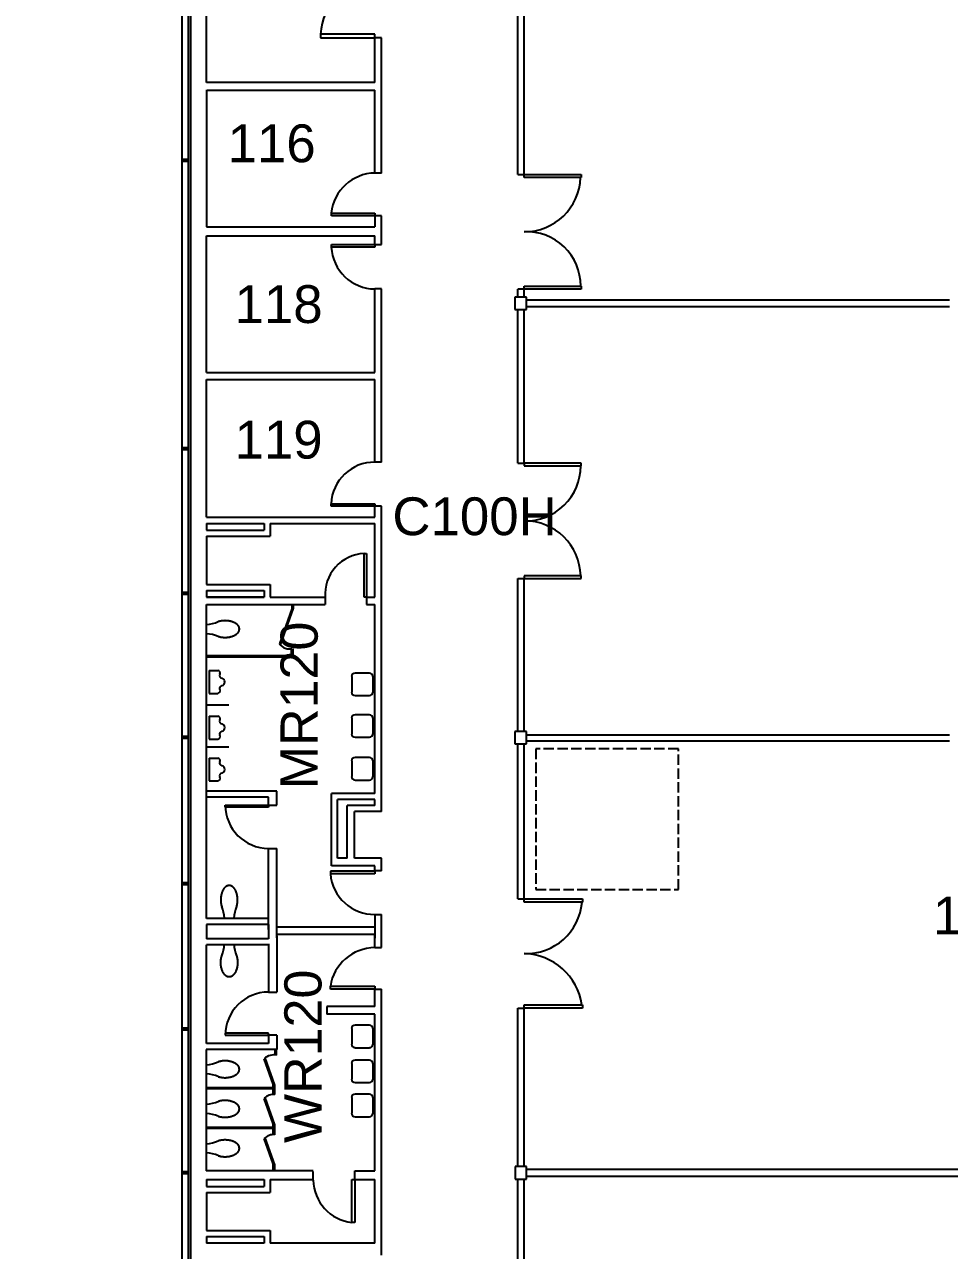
# Model space of a CAD drawing. Header units: inches. Extents: x -3488 to 2453, y 689 to 3968.
# Drawn here: x -3488 to -2718, y 1752 to 2773 of the extents above; entities that cross this region are included whole.
import ezdxf

# ---------------------------------------------------------------- set-up
doc = ezdxf.new("R2010")
doc.units = ezdxf.units.IN
doc.header["$LTSCALE"] = 96
doc.header["$MEASUREMENT"] = 0
doc.linetypes.add('HIDDEN', pattern=[0.12, 0.09, -0.03])
for name, color, linetype in [('A-DOOR', 4, 'CONTINUOUS'), ('A-HID', 9, 'HIDDEN'), ('A-PFLR-TEXT', 3, 'CONTINUOUS'), ('A-WALL', 5, 'CONTINUOUS'), ('P-SANR-EQPM', 5, 'CONTINUOUS'), ('S-COLS', 6, 'CONTINUOUS')]:
    doc.layers.add(name, color=color, linetype=linetype)
doc.styles.get("Standard").update_dxf_attribs({"font": 'arial.ttf'})

msp = doc.modelspace()

# ---------------------------------------------------------------- linework, layer by layer
at = {"layer": 'A-DOOR'}
for p, q in [((-3241.6, 2764.6), (-3241.6, 2761.6)), ((-3196.3, 2764.6), (-3241.6, 2764.6)), ((-3241.6, 2761.6), (-3196.3, 2761.6)), ((-3196.3, 2761.6), (-3196.3, 2764.6)), ((-3071.8, 2645.3), (-3071.8, 2647.8)), ((-3071.8, 2647.8), (-3024.5, 2647.8)), ((-3024.5, 2645.3), (-3071.8, 2645.3)), ((-3024.5, 2647.8), (-3024.5, 2645.3)), ((-3232.5, 2615.7), (-3196.3, 2615.7)), ((-3232.5, 2613.5), (-3232.5, 2615.7)), ((-3196.3, 2615.7), (-3196.3, 2613.5)), ((-3196.3, 2613.5), (-3232.5, 2613.5)), ((-3232.5, 2589.5), (-3196.3, 2589.5)), ((-3232.5, 2587.3), (-3232.5, 2589.5)), ((-3196.3, 2587.3), (-3232.5, 2587.3)), ((-3196.3, 2589.5), (-3196.3, 2587.3)), ((-3071.8, 2552.3), (-3071.8, 2554.9)), ((-3071.8, 2554.9), (-3024.5, 2554.9)), ((-3024.5, 2554.9), (-3024.5, 2552.3)), ((-3024.5, 2552.3), (-3071.8, 2552.3)), ((-3071.8, 2407.3), (-3071.8, 2405.2)), ((-3024.5, 2407.3), (-3071.8, 2407.3)), ((-3071.8, 2405.2), (-3024.5, 2405.2)), ((-3024.5, 2405.2), (-3024.5, 2407.3)), ((-3232.8, 2373.5), (-3196.3, 2373.5)), ((-3232.8, 2371.6), (-3232.8, 2373.5)), ((-3196.3, 2371.6), (-3232.8, 2371.6)), ((-3196.3, 2373.5), (-3196.3, 2371.6)), ((-3205.3, 2332.1), (-3203.3, 2332.1)), ((-3205.3, 2295.7), (-3205.3, 2332.1)), ((-3203.3, 2332.1), (-3203.3, 2295.7)), ((-3071.8, 2313.5), (-3071.8, 2311.4)), ((-3024.5, 2313.5), (-3071.8, 2313.5)), ((-3071.8, 2311.4), (-3024.5, 2311.4)), ((-3024.5, 2311.4), (-3024.5, 2313.5)), ((-3203.3, 2295.7), (-3205.3, 2295.7)), ((-3233.3, 2067.8), (-3196.3, 2067.8)), ((-3233.3, 2067.6), (-3233.3, 2065.2)), ((-3196.3, 2065.4), (-3233.3, 2065.4)), ((-3196.3, 2067.8), (-3196.3, 2065.4)), ((-3071.8, 2041.8), (-3071.8, 2044.5)), ((-3071.8, 2044.5), (-3023.4, 2044.5)), ((-3023.4, 2044.5), (-3023.4, 2041.8)), ((-3023.4, 2041.8), (-3071.8, 2041.8)), ((-3233.3, 1971.7), (-3196.3, 1971.7)), ((-3233.3, 1969.3), (-3233.3, 1971.7)), ((-3196.3, 1971.7), (-3196.3, 1969.3)), ((-3196.3, 1969.3), (-3233.3, 1969.3)), ((-3071.8, 1953.5), (-3071.8, 1956.2)), ((-3071.8, 1956.2), (-3023.4, 1956.2)), ((-3023.4, 1953.5), (-3071.8, 1953.5)), ((-3023.4, 1956.2), (-3023.4, 1953.5)), ((-3215.4, 1775), (-3215.4, 1810.7)), ((-3215.4, 1810.7), (-3213, 1810.7)), ((-3213, 1810.7), (-3213, 1775)), ((-3213, 1775), (-3215.4, 1775))]:
    msp.add_line(p, q, dxfattribs=at)
at = {"layer": 'A-DOOR', "linetype": 'Continuous', "lineweight": 25}
for p, q in [((-3320.9, 2120.8), (-3320.9, 2122.6)), ((-3320.9, 2122.6), (-3284.9, 2122.6)), ((-3284.9, 2120.8), (-3320.9, 2120.8)), ((-3284.9, 2122.6), (-3284.9, 2120.8)), ((-3284.9, 1932.6), (-3320.9, 1932.6)), ((-3320.9, 1932.6), (-3320.9, 1930.9)), ((-3320.9, 1930.9), (-3284.9, 1930.9)), ((-3284.9, 1930.9), (-3284.9, 1932.6))]:
    msp.add_line(p, q, dxfattribs=at)
at = {"layer": 'A-DOOR'}
for centre, radius, start, end in [((-3193.2, 2761.7), 48.5, 93.5907, 176.5878), ((-3071.8, 2647.1), 47, 269.9605, 357.8058), ((-3069.9, 2555), 45.1, 359.7894, 92.4443), ((-3196, 2589.1), 36.6, 182.8229, 269.6263), ((-3196.5, 2371.9), 36.3, 89.5765, 177.4535), ((-3070.6, 2405.1), 45.8, 268.4627, 0.1158), ((-3071.7, 2312.5), 46.9, 1.2684, 90.1531), ((-3203.9, 2298.2), 33.9, 92.3322, 184.1732), ((-3196.4, 2068.6), 37.1, 185.0816, 270.2145), ((-3070.4, 2045.8), 46.9, 268.2965, 355.0518), ((-3195.9, 1966), 37.9, 90.6096, 171.3322), ((-3073.5, 1948.7), 50.3, 8.524, 88.1276), ((-3211.5, 1810.9), 36.1, 180.9783, 263.7499)]:
    msp.add_arc(centre, radius, start, end, dxfattribs=at)
at = {"layer": 'A-DOOR', "linetype": 'Continuous', "lineweight": -3}
for centre, start, end in [((-3284.9, 2122.6), 180, 270), ((-3284.9, 1930.9), 90, 180)]:
    msp.add_arc(centre, 36, start, end, dxfattribs=at)
at = {"layer": 'A-HID'}
for p, q in [((-2943.4, 2169.5), (-3062.2, 2169.5)), ((-3062.2, 2169.5), (-3062.2, 2052.4)), ((-2943.4, 2052.4), (-2943.4, 2169.5)), ((-3062.2, 2052.4), (-2943.4, 2052.4))]:
    msp.add_line(p, q, dxfattribs=at)
at = {"layer": 'A-WALL'}
for p, q in [((-3077.2, 2647.8), (-3077.2, 2907.7)), ((-3071.8, 2647.8), (-3071.8, 2907.7)), ((-3357.2, 2899.6), (-3357.2, 1442.7)), ((-3351.5, 1449.5), (-3351.5, 2899.6)), ((-3349.5, 1452.1), (-3349.5, 2899.6)), ((-3336.5, 2724.5), (-3336.5, 2899.6)), ((-3196.3, 2724.5), (-3196.3, 2761.6)), ((-3190.8, 2761.6), (-3196.3, 2761.6)), ((-3190.8, 2649), (-3190.8, 2761.6)), ((-3196.3, 2724.5), (-3336.5, 2724.5)), ((-3336.5, 2718.2), (-3336.5, 2604.2)), ((-3336.1, 2718.1), (-3196.3, 2718.1)), ((-3196.3, 2649), (-3196.3, 2718.1)), ((-3351.5, 2660.3), (-3357.2, 2660.3)), ((-3351.5, 2658.7), (-3357.2, 2658.7)), ((-3190.8, 2649), (-3196.3, 2649)), ((-3077.2, 2647.8), (-3071.8, 2647.8)), ((-3336.5, 2604.2), (-3196.3, 2604.2)), ((-3196.3, 2613.5), (-3196.3, 2604.2)), ((-3190.8, 2613.5), (-3196.3, 2613.5)), ((-3190.8, 2589.5), (-3190.8, 2613.5)), ((-3336.5, 2596.8), (-3196.3, 2596.8)), ((-3336.5, 2482.9), (-3336.5, 2596.8)), ((-3196.3, 2589.5), (-3196.3, 2596.8)), ((-3196.3, 2589.5), (-3190.8, 2589.5)), ((-3196.3, 2482.9), (-3196.3, 2552.6)), ((-3190.8, 2552.6), (-3196.3, 2552.6)), ((-3190.8, 2408.2), (-3190.8, 2552.6)), ((-3077.2, 2545.7), (-3077.2, 2552.3)), ((-3071.8, 2552.3), (-3077.2, 2552.3)), ((-3071.8, 2545.7), (-3071.8, 2552.3)), ((-3069.9, 2543.3), (-2717.6, 2543.3)), ((-3077.2, 2407.3), (-3077.2, 2535.4)), ((-3071.8, 2407.3), (-3071.8, 2535.4)), ((-3069.9, 2537.8), (-2717.6, 2537.8)), ((-3336.5, 2482.9), (-3196.3, 2482.9)), ((-3336.5, 2477.2), (-3196.3, 2477.2)), ((-3336.5, 2362.3), (-3336.5, 2477.2)), ((-3196.3, 2408.2), (-3196.3, 2477.2)), ((-3351.5, 2420.1), (-3357.2, 2420.1)), ((-3351.5, 2418.4), (-3357.2, 2418.4)), ((-3190.8, 2408.2), (-3196.3, 2408.2)), ((-3077.2, 2407.3), (-3071.8, 2407.3)), ((-3190.8, 2371.6), (-3196.3, 2371.6)), ((-3196.3, 2362.3), (-3196.3, 2371.6)), ((-3190.8, 2117.4), (-3190.8, 2371.6)), ((-3336.5, 2362.3), (-3196.3, 2362.3)), ((-3336.5, 2357.2), (-3288.5, 2357.2)), ((-3336.5, 2357.2), (-3336.5, 2351.6)), ((-3336.5, 2357.2), (-3288.5, 2357.2)), ((-3336.5, 2351.6), (-3288.5, 2351.6)), ((-3288.5, 2357.2), (-3288.5, 2351.6)), ((-3283.5, 2357.2), (-3283.5, 2346.6)), ((-3283.5, 2357.2), (-3247.6, 2357.2)), ((-3283.5, 2357.2), (-3196.3, 2357.2)), ((-3213, 2357.2), (-3196.3, 2357.2)), ((-3196.3, 2295.7), (-3196.3, 2357.2)), ((-3196.3, 2304.2), (-3196.3, 2357.2)), ((-3336.5, 2346.6), (-3336.5, 2306.3)), ((-3336.5, 2346.6), (-3283.5, 2346.6)), ((-3077.2, 2183.9), (-3077.2, 2311.4)), ((-3077.2, 2311.4), (-3071.8, 2311.4)), ((-3071.8, 2183.9), (-3071.8, 2311.4)), ((-3351.5, 2299.6), (-3357.2, 2299.6)), ((-3351.5, 2297.9), (-3357.2, 2297.9)), ((-3336.5, 2306.3), (-3283.5, 2306.3)), ((-3336.5, 2301.3), (-3336.5, 2295.7)), ((-3336.5, 2301.3), (-3288.5, 2301.3)), ((-3288.5, 2301.3), (-3288.5, 2295.7)), ((-3283.5, 2306.3), (-3283.5, 2295.7)), ((-3336.5, 2295.7), (-3288.5, 2295.7)), ((-3288.5, 2295.7), (-3336.5, 2295.7)), ((-3336.5, 2289.6), (-3237.7, 2289.6)), ((-3336.5, 2028.2), (-3336.5, 2289.6)), ((-3283.5, 2295.7), (-3237.7, 2295.7)), ((-3237.7, 2295.7), (-3237.7, 2289.6)), ((-3203.3, 2295.7), (-3203.3, 2289.6)), ((-3203.3, 2295.7), (-3196.3, 2295.7)), ((-3203.3, 2289.6), (-3196.3, 2289.6)), ((-3196.3, 2132.4), (-3196.3, 2289.6)), ((-3351.5, 2179.7), (-3357.2, 2179.7)), ((-3351.5, 2178), (-3357.2, 2178)), ((-3069.9, 2181.2), (-2717.6, 2181.2)), ((-3069.9, 2176.2), (-2717.6, 2176.2)), ((-3077.2, 2044.5), (-3077.2, 2173.6)), ((-3071.8, 2044.5), (-3071.8, 2173.6)), ((-3278, 2134.2), (-3336.7, 2134.2)), ((-3278, 2122.6), (-3278, 2134.2)), ((-3284.9, 2129.2), (-3336.5, 2129.2)), ((-3284.9, 2122.6), (-3284.9, 2129.2)), ((-3232.3, 2072), (-3232.3, 2132.4)), ((-3196.3, 2132.4), (-3232.3, 2132.4)), ((-3227.3, 2078.4), (-3227.3, 2127.4)), ((-3196.3, 2127.4), (-3227.3, 2127.4)), ((-3196.3, 2122.4), (-3196.3, 2127.4)), ((-3284.9, 2122.6), (-3278, 2122.6)), ((-3219.3, 2078.4), (-3219.3, 2122.4)), ((-3196.3, 2122.4), (-3219.3, 2122.4)), ((-3213.3, 2078.4), (-3213.3, 2117.4)), ((-3190.8, 2117.4), (-3213.3, 2117.4)), ((-3284.9, 2018.9), (-3284.9, 2086.6)), ((-3284.9, 2086.6), (-3278, 2086.6)), ((-3278, 2012.2), (-3278, 2086.6)), ((-3219.3, 2078.4), (-3227.3, 2078.4)), ((-3190.8, 2078.4), (-3213.3, 2078.4)), ((-3190.8, 2067.8), (-3190.8, 2078.4)), ((-3196.3, 2072), (-3232.3, 2072)), ((-3196.3, 2067.8), (-3196.3, 2072)), ((-3190.8, 2067.8), (-3196.3, 2067.8)), ((-3351.5, 2058), (-3357.2, 2058)), ((-3351.5, 2056.3), (-3357.2, 2056.3)), ((-3077.2, 2044.5), (-3071.8, 2044.5)), ((-3284.9, 2028.2), (-3336.5, 2028.2)), ((-3284.9, 2023.2), (-3336.5, 2023.2)), ((-3336.5, 2023.2), (-3336.5, 2011.2)), ((-3284.9, 2023.2), (-3284.9, 2011.2)), ((-3196.3, 2031.6), (-3190.8, 2031.6)), ((-3196.3, 2031.6), (-3196.3, 2011.9)), ((-3190.8, 2003.9), (-3190.8, 2031.6)), ((-3196.3, 2014.8), (-3278.4, 2014.8)), ((-3278, 2013.7), (-3278, 1966.9)), ((-3277.9, 2021.2), (-3196.3, 2021.2)), ((-3196.3, 2003.9), (-3196.3, 2014.8)), ((-3284.9, 2011.2), (-3336.5, 2011.2)), ((-3336.5, 1924.2), (-3336.5, 2006.2)), ((-3284.9, 2006.2), (-3336.5, 2006.2)), ((-3284.9, 2007), (-3284.9, 1966.9)), ((-3196.3, 2003.9), (-3190.8, 2003.9)), ((-3284.9, 1966.9), (-3278, 1966.9)), ((-3196.3, 1969.3), (-3190.8, 1969.3)), ((-3196.3, 1954.9), (-3196.3, 1969.3)), ((-3190.8, 1747.8), (-3190.8, 1969.3)), ((-3196.3, 1954.9), (-3236.4, 1954.9)), ((-3236.4, 1954.9), (-3236.4, 1948.5)), ((-3077.2, 1821.5), (-3077.2, 1953.5)), ((-3077.2, 1953.5), (-3071.8, 1953.5)), ((-3071.8, 1821.5), (-3071.8, 1953.5)), ((-3196.3, 1948.5), (-3236.4, 1948.5)), ((-3196.3, 1818.1), (-3196.3, 1948.5)), ((-3351.5, 1936.9), (-3357.2, 1936.9)), ((-3351.5, 1935.2), (-3357.2, 1935.2)), ((-3284.9, 1930.9), (-3284.9, 1924.2)), ((-3278, 1930.9), (-3284.9, 1930.9)), ((-3278, 1930.9), (-3278, 1919.2)), ((-3284.9, 1924.2), (-3336.5, 1924.2)), ((-3336.9, 1919.2), (-3336.9, 1817.9)), ((-3278, 1919.2), (-3336.9, 1919.2)), ((-3247.6, 1817.9), (-3336.9, 1817.9)), ((-3247.6, 1810.3), (-3247.6, 1817.5)), ((-3213, 1818.1), (-3196.3, 1818.1)), ((-3213, 1810.3), (-3213, 1818.1)), ((-3069.9, 1819.3), (-2691.1, 1819.3)), ((-3351.5, 1817.2), (-3357.2, 1817.2)), ((-3351.5, 1815.5), (-3357.2, 1815.5)), ((-3336.5, 1810.7), (-3288.5, 1810.7)), ((-3336.5, 1810.7), (-3336.5, 1805.1)), ((-3288.5, 1810.7), (-3288.5, 1805.1)), ((-3283.5, 1810.7), (-3247.6, 1810.7)), ((-3283.5, 1810.7), (-3283.5, 1800.1)), ((-3213, 1810.7), (-3196.3, 1810.7)), ((-3196.3, 1757.7), (-3196.3, 1810.7)), ((-3077.2, 1682.2), (-3077.2, 1811.2)), ((-3071.8, 1680.7), (-3071.8, 1811.2)), ((-3069.9, 1813.7), (-2691.1, 1813.7)), ((-3336.5, 1805.1), (-3288.5, 1805.1)), ((-3336.5, 1800.1), (-3283.5, 1800.1)), ((-3336.5, 1800.1), (-3336.5, 1768.3)), ((-3336.5, 1768.3), (-3283.5, 1768.3)), ((-3283.5, 1768.3), (-3283.5, 1757.7)), ((-3336.5, 1763.3), (-3288.5, 1763.3)), ((-3336.5, 1763.3), (-3336.5, 1757.7)), ((-3288.5, 1757.7), (-3336.5, 1757.7)), ((-3288.5, 1763.3), (-3288.5, 1757.7)), ((-3196.3, 1757.7), (-3283.5, 1757.7))]:
    msp.add_line(p, q, dxfattribs=at)
msp.add_arc((-3195.6, 2611.8), 37.2, 91.0745, 174.0081, dxfattribs=at)
at = {"layer": 'P-SANR-EQPM'}
for p, q in [((-3265.5, 2289.6), (-3265.5, 2286)), ((-3264.4, 2289.6), (-3264.4, 2286.5)), ((-3265.5, 2286), (-3275.8, 2256.9)), ((-3264.4, 2286.5), (-3275.1, 2256.1)), ((-3265.7, 2246.8), (-3336.5, 2246.8)), ((-3265.7, 2246.8), (-3265.7, 2252.8)), ((-3264.4, 2245.8), (-3264.4, 2252.8)), ((-3264.4, 2245.8), (-3336.5, 2245.8)), ((-3334.3, 2234.8), (-3334.3, 2215.6)), ((-3334.3, 2234.8), (-3327.2, 2234.8)), ((-3215.6, 2229.7), (-3215.6, 2216.7)), ((-3200.8, 2232.6), (-3212.8, 2232.6)), ((-3197.9, 2229.7), (-3197.9, 2216.7)), ((-3334.3, 2215.6), (-3327.2, 2215.6)), ((-3317.9, 2205.9), (-3336.5, 2205.9)), ((-3212.8, 2213.8), (-3200.8, 2213.8)), ((-3334.3, 2196.7), (-3334.3, 2177.6)), ((-3334.3, 2196.7), (-3327.2, 2196.7)), ((-3200.8, 2197.8), (-3212.8, 2197.8)), ((-3215.6, 2195), (-3215.6, 2182)), ((-3197.9, 2195), (-3197.9, 2182)), ((-3334.3, 2177.6), (-3327.2, 2177.6)), ((-3212.8, 2179.1), (-3200.8, 2179.1)), ((-3317.9, 2171), (-3336.5, 2171)), ((-3334.3, 2161.8), (-3327.2, 2161.8)), ((-3334.3, 2161.8), (-3334.3, 2142.7)), ((-3215.6, 2159.4), (-3215.6, 2146.4)), ((-3200.8, 2162.3), (-3212.8, 2162.3)), ((-3197.9, 2159.4), (-3197.9, 2146.4)), ((-3334.3, 2142.7), (-3327.2, 2142.7)), ((-3212.8, 2143.5), (-3200.8, 2143.5)), ((-3215.6, 1936.5), (-3215.6, 1923.5)), ((-3200.8, 1939.4), (-3212.8, 1939.4)), ((-3197.9, 1936.5), (-3197.9, 1923.5)), ((-3212.8, 1920.6), (-3200.8, 1920.6)), ((-3280.9, 1890.2), (-3288.4, 1911.4)), ((-3279.7, 1889.3), (-3287.7, 1912)), ((-3279.3, 1914.5), (-3279.3, 1919.2)), ((-3278.1, 1914.3), (-3278.1, 1919.2)), ((-3200.8, 1910.3), (-3212.8, 1910.3)), ((-3215.6, 1907.4), (-3215.6, 1894.4)), ((-3197.9, 1907.4), (-3197.9, 1894.4)), ((-3280.9, 1887.2), (-3280.9, 1890.2)), ((-3279.7, 1886.2), (-3279.7, 1889.3)), ((-3212.8, 1891.5), (-3200.8, 1891.5)), ((-3281, 1887.2), (-3336.9, 1887.2)), ((-3279.7, 1886.2), (-3336.9, 1886.2)), ((-3279.7, 1856.4), (-3287.7, 1879.1)), ((-3281, 1881.5), (-3281, 1886.2)), ((-3279.7, 1881.6), (-3279.7, 1886.2)), ((-3215.6, 1879), (-3215.6, 1866)), ((-3200.8, 1881.9), (-3212.8, 1881.9)), ((-3197.9, 1879), (-3197.9, 1866)), ((-3280.9, 1857.3), (-3288.4, 1878.4)), ((-3212.8, 1863.1), (-3200.8, 1863.1)), ((-3280.9, 1854.2), (-3336.9, 1854.2)), ((-3279.7, 1853.2), (-3336.9, 1853.2)), ((-3281, 1848.4), (-3281, 1853)), ((-3280.9, 1854.2), (-3280.9, 1857.3)), ((-3279.7, 1853.2), (-3279.7, 1856.4)), ((-3279.7, 1848.1), (-3279.7, 1853)), ((-3280.9, 1823.8), (-3288.4, 1844.9)), ((-3279.7, 1822.9), (-3287.7, 1845.6)), ((-3280.9, 1817.9), (-3280.9, 1823.8)), ((-3279.7, 1817.9), (-3279.7, 1822.9))]:
    msp.add_line(p, q, dxfattribs=at)
for points in [[(-3326.7, 2263.1), (-3326.7, 2263.1), (-3326.5, 2263), (-3326.4, 2263), (-3326.2, 2262.9), (-3326, 2262.9), (-3325.8, 2262.8), (-3325.6, 2262.8), (-3325.4, 2262.7), (-3325.2, 2262.7), (-3325, 2262.6), (-3324.8, 2262.6), (-3324.6, 2262.6), (-3324.4, 2262.5), (-3324.2, 2262.5), (-3324, 2262.5), (-3323.8, 2262.4), (-3323.6, 2262.4), (-3323.4, 2262.4), (-3323.2, 2262.4), (-3323, 2262.4), (-3322.8, 2262.3), (-3322.6, 2262.3), (-3322.4, 2262.3), (-3322.2, 2262.3), (-3321.9, 2262.3), (-3321.7, 2262.3), (-3321.5, 2262.3), (-3321.3, 2262.3), (-3321.1, 2262.3), (-3320.9, 2262.3), (-3320.7, 2262.3), (-3320.5, 2262.3), (-3320.3, 2262.3), (-3320.1, 2262.3), (-3319.9, 2262.3), (-3319.7, 2262.3), (-3319.4, 2262.3), (-3319.2, 2262.4), (-3319, 2262.4), (-3318.8, 2262.4), (-3318.6, 2262.4), (-3318.4, 2262.4), (-3318.2, 2262.5), (-3318, 2262.5), (-3317.8, 2262.5), (-3317.6, 2262.6), (-3317.4, 2262.6), (-3317.2, 2262.6), (-3317, 2262.7), (-3316.8, 2262.7), (-3316.6, 2262.8), (-3316.4, 2262.8), (-3316.2, 2262.9), (-3316, 2262.9), (-3315.9, 2263), (-3315.7, 2263), (-3315.5, 2263.1), (-3315.3, 2263.1), (-3315.1, 2263.2), (-3314.9, 2263.3), (-3314.8, 2263.3), (-3314.6, 2263.4), (-3314.4, 2263.5), (-3314.2, 2263.5), (-3314.1, 2263.6), (-3313.9, 2263.7), (-3313.7, 2263.7), (-3313.6, 2263.8), (-3313.4, 2263.9), (-3313.3, 2264), (-3313.1, 2264.1), (-3312.9, 2264.1), (-3312.8, 2264.2), (-3312.6, 2264.3), (-3312.5, 2264.4), (-3312.3, 2264.5), (-3312.2, 2264.6), (-3312.1, 2264.7), (-3311.9, 2264.8), (-3311.8, 2264.9), (-3311.7, 2265), (-3311.5, 2265), (-3311.4, 2265.1), (-3311.3, 2265.2), (-3311.2, 2265.3), (-3311.1, 2265.4), (-3311, 2265.6), (-3310.8, 2265.7), (-3310.7, 2265.8), (-3310.6, 2265.9), (-3310.5, 2266), (-3310.4, 2266.1), (-3310.3, 2266.2), (-3310.3, 2266.3), (-3310.2, 2266.4), (-3310.1, 2266.5), (-3310, 2266.6), (-3309.9, 2266.8), (-3309.9, 2266.9), (-3309.8, 2267), (-3309.7, 2267.1), (-3309.7, 2267.2), (-3309.6, 2267.3), (-3309.5, 2267.4), (-3309.5, 2267.6), (-3309.4, 2267.7), (-3309.4, 2267.8), (-3309.4, 2267.9), (-3309.3, 2268), (-3309.3, 2268.2), (-3309.2, 2268.3), (-3309.2, 2268.4), (-3309.2, 2268.5), (-3309.2, 2268.6), (-3309.2, 2268.8), (-3309.1, 2268.9), (-3309.1, 2269), (-3309.1, 2269.1), (-3309.1, 2269.3), (-3309.1, 2269.4), (-3309.1, 2269.5), (-3309.1, 2269.6), (-3309.2, 2269.7), (-3309.2, 2269.9), (-3309.2, 2270), (-3309.2, 2270.1), (-3309.2, 2270.2), (-3309.3, 2270.4), (-3309.3, 2270.5), (-3309.4, 2270.6), (-3309.4, 2270.7), (-3309.4, 2270.8), (-3309.5, 2271), (-3309.5, 2271.1), (-3309.6, 2271.2), (-3309.7, 2271.3), (-3309.7, 2271.4), (-3309.8, 2271.5), (-3309.9, 2271.7), (-3309.9, 2271.8), (-3310, 2271.9), (-3310.1, 2272), (-3310.2, 2272.1), (-3310.3, 2272.2), (-3310.3, 2272.3), (-3310.4, 2272.4), (-3310.5, 2272.5), (-3310.6, 2272.7), (-3310.7, 2272.8), (-3310.8, 2272.9), (-3311, 2273), (-3311.1, 2273.1), (-3311.2, 2273.2), (-3311.3, 2273.3), (-3311.4, 2273.4), (-3311.5, 2273.5), (-3311.7, 2273.6), (-3311.8, 2273.7), (-3311.9, 2273.8), (-3312.1, 2273.8), (-3312.2, 2273.9), (-3312.3, 2274), (-3312.5, 2274.1), (-3312.6, 2274.2), (-3312.8, 2274.3), (-3312.9, 2274.4), (-3313.1, 2274.5), (-3313.3, 2274.5), (-3313.4, 2274.6), (-3313.6, 2274.7), (-3313.7, 2274.8), (-3313.9, 2274.8), (-3314.1, 2274.9), (-3314.2, 2275), (-3314.4, 2275.1), (-3314.6, 2275.1), (-3314.8, 2275.2), (-3314.9, 2275.3), (-3315.1, 2275.3), (-3315.3, 2275.4), (-3315.5, 2275.4), (-3315.7, 2275.5), (-3315.9, 2275.5), (-3316, 2275.6), (-3316.2, 2275.6), (-3316.4, 2275.7), (-3316.6, 2275.7), (-3316.8, 2275.8), (-3317, 2275.8), (-3317.2, 2275.9), (-3317.4, 2275.9), (-3317.6, 2275.9), (-3317.8, 2276), (-3318, 2276), (-3318.2, 2276), (-3318.4, 2276.1), (-3318.6, 2276.1), (-3318.8, 2276.1), (-3319, 2276.1), (-3319.2, 2276.2), (-3319.4, 2276.2), (-3319.7, 2276.2), (-3319.9, 2276.2), (-3320.1, 2276.2), (-3320.3, 2276.2), (-3320.5, 2276.2), (-3320.7, 2276.2), (-3320.9, 2276.3), (-3321.1, 2276.3), (-3321.3, 2276.3), (-3321.5, 2276.2), (-3321.7, 2276.2), (-3321.9, 2276.2), (-3322.2, 2276.2), (-3322.4, 2276.2), (-3322.6, 2276.2), (-3322.8, 2276.2), (-3323, 2276.2), (-3323.2, 2276.1), (-3323.4, 2276.1), (-3323.6, 2276.1), (-3323.8, 2276.1), (-3324, 2276), (-3324.2, 2276), (-3324.4, 2276), (-3324.6, 2275.9), (-3324.8, 2275.9), (-3325, 2275.9), (-3325.2, 2275.8), (-3325.4, 2275.8), (-3325.6, 2275.7), (-3325.8, 2275.7), (-3326, 2275.6), (-3326.2, 2275.6), (-3326.4, 2275.5), (-3326.5, 2275.5), (-3326.7, 2275.4)], [(-3311.5, 2038.1), (-3311.5, 2038.1), (-3311.4, 2038.3), (-3311.4, 2038.5), (-3311.3, 2038.7), (-3311.3, 2038.9), (-3311.2, 2039.1), (-3311.2, 2039.2), (-3311.1, 2039.4), (-3311.1, 2039.6), (-3311, 2039.8), (-3311, 2040), (-3311, 2040.2), (-3310.9, 2040.4), (-3310.9, 2040.6), (-3310.9, 2040.8), (-3310.8, 2041), (-3310.8, 2041.2), (-3310.8, 2041.4), (-3310.8, 2041.7), (-3310.8, 2041.9), (-3310.7, 2042.1), (-3310.7, 2042.3), (-3310.7, 2042.5), (-3310.7, 2042.7), (-3310.7, 2042.9), (-3310.7, 2043.1), (-3310.7, 2043.3), (-3310.7, 2043.5), (-3310.7, 2043.7), (-3310.7, 2043.9), (-3310.7, 2044.1), (-3310.7, 2044.4), (-3310.7, 2044.6), (-3310.7, 2044.8), (-3310.7, 2045), (-3310.7, 2045.2), (-3310.7, 2045.4), (-3310.8, 2045.6), (-3310.8, 2045.8), (-3310.8, 2046), (-3310.8, 2046.2), (-3310.8, 2046.4), (-3310.9, 2046.6), (-3310.9, 2046.8), (-3310.9, 2047), (-3311, 2047.2), (-3311, 2047.4), (-3311, 2047.6), (-3311.1, 2047.8), (-3311.1, 2048), (-3311.2, 2048.2), (-3311.2, 2048.4), (-3311.3, 2048.6), (-3311.3, 2048.8), (-3311.4, 2049), (-3311.4, 2049.2), (-3311.5, 2049.4), (-3311.5, 2049.5), (-3311.6, 2049.7), (-3311.7, 2049.9), (-3311.7, 2050.1), (-3311.8, 2050.3), (-3311.9, 2050.4), (-3311.9, 2050.6), (-3312, 2050.8), (-3312.1, 2050.9), (-3312.1, 2051.1), (-3312.2, 2051.3), (-3312.3, 2051.4), (-3312.4, 2051.6), (-3312.5, 2051.7), (-3312.5, 2051.9), (-3312.6, 2052.1), (-3312.7, 2052.2), (-3312.8, 2052.3), (-3312.9, 2052.5), (-3313, 2052.6), (-3313.1, 2052.8), (-3313.2, 2052.9), (-3313.3, 2053), (-3313.4, 2053.2), (-3313.4, 2053.3), (-3313.5, 2053.4), (-3313.6, 2053.5), (-3313.7, 2053.7), (-3313.8, 2053.8), (-3314, 2053.9), (-3314.1, 2054), (-3314.2, 2054.1), (-3314.3, 2054.2), (-3314.4, 2054.3), (-3314.5, 2054.4), (-3314.6, 2054.5), (-3314.7, 2054.6), (-3314.8, 2054.7), (-3314.9, 2054.8), (-3315, 2054.8), (-3315.2, 2054.9), (-3315.3, 2055), (-3315.4, 2055.1), (-3315.5, 2055.1), (-3315.6, 2055.2), (-3315.7, 2055.2), (-3315.8, 2055.3), (-3316, 2055.4), (-3316.1, 2055.4), (-3316.2, 2055.4), (-3316.3, 2055.5), (-3316.4, 2055.5), (-3316.6, 2055.6), (-3316.7, 2055.6), (-3316.8, 2055.6), (-3316.9, 2055.6), (-3317, 2055.7), (-3317.2, 2055.7), (-3317.3, 2055.7), (-3317.4, 2055.7), (-3317.5, 2055.7), (-3317.7, 2055.7), (-3317.8, 2055.7), (-3317.9, 2055.7), (-3318, 2055.7), (-3318.1, 2055.7), (-3318.3, 2055.7), (-3318.4, 2055.6), (-3318.5, 2055.6), (-3318.6, 2055.6), (-3318.8, 2055.6), (-3318.9, 2055.5), (-3319, 2055.5), (-3319.1, 2055.4), (-3319.2, 2055.4), (-3319.4, 2055.4), (-3319.5, 2055.3), (-3319.6, 2055.2), (-3319.7, 2055.2), (-3319.8, 2055.1), (-3319.9, 2055.1), (-3320.1, 2055), (-3320.2, 2054.9), (-3320.3, 2054.8), (-3320.4, 2054.8), (-3320.5, 2054.7), (-3320.6, 2054.6), (-3320.7, 2054.5), (-3320.8, 2054.4), (-3320.9, 2054.3), (-3321.1, 2054.2), (-3321.2, 2054.1), (-3321.3, 2054), (-3321.4, 2053.9), (-3321.5, 2053.8), (-3321.6, 2053.7), (-3321.7, 2053.5), (-3321.8, 2053.4), (-3321.9, 2053.3), (-3322, 2053.2), (-3322.1, 2053), (-3322.2, 2052.9), (-3322.2, 2052.8), (-3322.3, 2052.6), (-3322.4, 2052.5), (-3322.5, 2052.3), (-3322.6, 2052.2), (-3322.7, 2052.1), (-3322.8, 2051.9), (-3322.9, 2051.7), (-3322.9, 2051.6), (-3323, 2051.4), (-3323.1, 2051.3), (-3323.2, 2051.1), (-3323.2, 2050.9), (-3323.3, 2050.8), (-3323.4, 2050.6), (-3323.5, 2050.4), (-3323.5, 2050.3), (-3323.6, 2050.1), (-3323.7, 2049.9), (-3323.7, 2049.7), (-3323.8, 2049.5), (-3323.8, 2049.4), (-3323.9, 2049.2), (-3323.9, 2049), (-3324, 2048.8), (-3324, 2048.6), (-3324.1, 2048.4), (-3324.1, 2048.2), (-3324.2, 2048), (-3324.2, 2047.8), (-3324.3, 2047.6), (-3324.3, 2047.4), (-3324.3, 2047.2), (-3324.4, 2047), (-3324.4, 2046.8), (-3324.4, 2046.6), (-3324.5, 2046.4), (-3324.5, 2046.2), (-3324.5, 2046), (-3324.5, 2045.8), (-3324.6, 2045.6), (-3324.6, 2045.4), (-3324.6, 2045.2), (-3324.6, 2045), (-3324.6, 2044.8), (-3324.6, 2044.6), (-3324.6, 2044.4), (-3324.6, 2044.1), (-3324.7, 2043.9), (-3324.7, 2043.7), (-3324.7, 2043.5), (-3324.6, 2043.3), (-3324.6, 2043.1), (-3324.6, 2042.9), (-3324.6, 2042.7), (-3324.6, 2042.5), (-3324.6, 2042.3), (-3324.6, 2042.1), (-3324.6, 2041.9), (-3324.5, 2041.7), (-3324.5, 2041.4), (-3324.5, 2041.2), (-3324.5, 2041), (-3324.4, 2040.8), (-3324.4, 2040.6), (-3324.4, 2040.4), (-3324.3, 2040.2), (-3324.3, 2040), (-3324.3, 2039.8), (-3324.2, 2039.6), (-3324.2, 2039.4), (-3324.1, 2039.2), (-3324.1, 2039.1), (-3324, 2038.9), (-3324, 2038.7), (-3323.9, 2038.5), (-3323.9, 2038.3), (-3323.8, 2038.1)], [(-3311.5, 1997.1), (-3311.5, 1997.1), (-3311.4, 1996.9), (-3311.4, 1996.8), (-3311.3, 1996.6), (-3311.3, 1996.4), (-3311.2, 1996.2), (-3311.2, 1996), (-3311.1, 1995.8), (-3311.1, 1995.6), (-3311, 1995.4), (-3311, 1995.2), (-3311, 1995), (-3310.9, 1994.8), (-3310.9, 1994.6), (-3310.9, 1994.4), (-3310.8, 1994.2), (-3310.8, 1994), (-3310.8, 1993.8), (-3310.8, 1993.6), (-3310.8, 1993.4), (-3310.7, 1993.2), (-3310.7, 1993), (-3310.7, 1992.8), (-3310.7, 1992.5), (-3310.7, 1992.3), (-3310.7, 1992.1), (-3310.7, 1991.9), (-3310.7, 1991.7), (-3310.7, 1991.5), (-3310.7, 1991.3), (-3310.7, 1991.1), (-3310.7, 1990.9), (-3310.7, 1990.7), (-3310.7, 1990.5), (-3310.7, 1990.2), (-3310.7, 1990), (-3310.7, 1989.8), (-3310.8, 1989.6), (-3310.8, 1989.4), (-3310.8, 1989.2), (-3310.8, 1989), (-3310.8, 1988.8), (-3310.9, 1988.6), (-3310.9, 1988.4), (-3310.9, 1988.2), (-3311, 1988), (-3311, 1987.8), (-3311, 1987.6), (-3311.1, 1987.4), (-3311.1, 1987.2), (-3311.2, 1987), (-3311.2, 1986.8), (-3311.3, 1986.6), (-3311.3, 1986.4), (-3311.4, 1986.2), (-3311.4, 1986.1), (-3311.5, 1985.9), (-3311.5, 1985.7), (-3311.6, 1985.5), (-3311.7, 1985.3), (-3311.7, 1985.2), (-3311.8, 1985), (-3311.9, 1984.8), (-3311.9, 1984.6), (-3312, 1984.5), (-3312.1, 1984.3), (-3312.1, 1984.1), (-3312.2, 1984), (-3312.3, 1983.8), (-3312.4, 1983.6), (-3312.5, 1983.5), (-3312.5, 1983.3), (-3312.6, 1983.2), (-3312.7, 1983), (-3312.8, 1982.9), (-3312.9, 1982.7), (-3313, 1982.6), (-3313.1, 1982.5), (-3313.2, 1982.3), (-3313.3, 1982.2), (-3313.4, 1982.1), (-3313.4, 1981.9), (-3313.5, 1981.8), (-3313.6, 1981.7), (-3313.7, 1981.6), (-3313.8, 1981.5), (-3314, 1981.3), (-3314.1, 1981.2), (-3314.2, 1981.1), (-3314.3, 1981), (-3314.4, 1980.9), (-3314.5, 1980.8), (-3314.6, 1980.7), (-3314.7, 1980.6), (-3314.8, 1980.6), (-3314.9, 1980.5), (-3315, 1980.4), (-3315.2, 1980.3), (-3315.3, 1980.2), (-3315.4, 1980.2), (-3315.5, 1980.1), (-3315.6, 1980), (-3315.7, 1980), (-3315.8, 1979.9), (-3316, 1979.9), (-3316.1, 1979.8), (-3316.2, 1979.8), (-3316.3, 1979.7), (-3316.4, 1979.7), (-3316.6, 1979.7), (-3316.7, 1979.6), (-3316.8, 1979.6), (-3316.9, 1979.6), (-3317, 1979.6), (-3317.2, 1979.5), (-3317.3, 1979.5), (-3317.4, 1979.5), (-3317.5, 1979.5), (-3317.7, 1979.5), (-3317.8, 1979.5), (-3317.9, 1979.5), (-3318, 1979.5), (-3318.1, 1979.5), (-3318.3, 1979.6), (-3318.4, 1979.6), (-3318.5, 1979.6), (-3318.6, 1979.6), (-3318.8, 1979.7), (-3318.9, 1979.7), (-3319, 1979.7), (-3319.1, 1979.8), (-3319.2, 1979.8), (-3319.4, 1979.9), (-3319.5, 1979.9), (-3319.6, 1980), (-3319.7, 1980), (-3319.8, 1980.1), (-3319.9, 1980.2), (-3320.1, 1980.2), (-3320.2, 1980.3), (-3320.3, 1980.4), (-3320.4, 1980.5), (-3320.5, 1980.6), (-3320.6, 1980.6), (-3320.7, 1980.7), (-3320.8, 1980.8), (-3320.9, 1980.9), (-3321.1, 1981), (-3321.2, 1981.1), (-3321.3, 1981.2), (-3321.4, 1981.3), (-3321.5, 1981.5), (-3321.6, 1981.6), (-3321.7, 1981.7), (-3321.8, 1981.8), (-3321.9, 1981.9), (-3322, 1982.1), (-3322.1, 1982.2), (-3322.2, 1982.3), (-3322.2, 1982.5), (-3322.3, 1982.6), (-3322.4, 1982.7), (-3322.5, 1982.9), (-3322.6, 1983), (-3322.7, 1983.2), (-3322.8, 1983.3), (-3322.9, 1983.5), (-3322.9, 1983.6), (-3323, 1983.8), (-3323.1, 1984), (-3323.2, 1984.1), (-3323.2, 1984.3), (-3323.3, 1984.5), (-3323.4, 1984.6), (-3323.5, 1984.8), (-3323.5, 1985), (-3323.6, 1985.2), (-3323.7, 1985.3), (-3323.7, 1985.5), (-3323.8, 1985.7), (-3323.8, 1985.9), (-3323.9, 1986.1), (-3323.9, 1986.2), (-3324, 1986.4), (-3324, 1986.6), (-3324.1, 1986.8), (-3324.1, 1987), (-3324.2, 1987.2), (-3324.2, 1987.4), (-3324.3, 1987.6), (-3324.3, 1987.8), (-3324.3, 1988), (-3324.4, 1988.2), (-3324.4, 1988.4), (-3324.4, 1988.6), (-3324.5, 1988.8), (-3324.5, 1989), (-3324.5, 1989.2), (-3324.5, 1989.4), (-3324.6, 1989.6), (-3324.6, 1989.8), (-3324.6, 1990), (-3324.6, 1990.2), (-3324.6, 1990.5), (-3324.6, 1990.7), (-3324.6, 1990.9), (-3324.6, 1991.1), (-3324.7, 1991.3), (-3324.7, 1991.5), (-3324.7, 1991.7), (-3324.6, 1991.9), (-3324.6, 1992.1), (-3324.6, 1992.3), (-3324.6, 1992.5), (-3324.6, 1992.8), (-3324.6, 1993), (-3324.6, 1993.2), (-3324.6, 1993.4), (-3324.5, 1993.6), (-3324.5, 1993.8), (-3324.5, 1994), (-3324.5, 1994.2), (-3324.4, 1994.4), (-3324.4, 1994.6), (-3324.4, 1994.8), (-3324.3, 1995), (-3324.3, 1995.2), (-3324.3, 1995.4), (-3324.2, 1995.6), (-3324.2, 1995.8), (-3324.1, 1996), (-3324.1, 1996.2), (-3324, 1996.4), (-3324, 1996.6), (-3323.9, 1996.8), (-3323.9, 1996.9), (-3323.8, 1997.1)], [(-3326.7, 1896.4), (-3326.7, 1896.4), (-3326.5, 1896.4), (-3326.4, 1896.3), (-3326.2, 1896.3), (-3326, 1896.2), (-3325.8, 1896.2), (-3325.6, 1896.1), (-3325.4, 1896.1), (-3325.2, 1896), (-3325, 1896), (-3324.8, 1896), (-3324.6, 1895.9), (-3324.4, 1895.9), (-3324.2, 1895.9), (-3324, 1895.8), (-3323.8, 1895.8), (-3323.6, 1895.8), (-3323.4, 1895.8), (-3323.2, 1895.7), (-3323, 1895.7), (-3322.8, 1895.7), (-3322.6, 1895.7), (-3322.4, 1895.7), (-3322.2, 1895.7), (-3321.9, 1895.6), (-3321.7, 1895.6), (-3321.5, 1895.6), (-3321.3, 1895.6), (-3321.1, 1895.6), (-3320.9, 1895.6), (-3320.7, 1895.6), (-3320.5, 1895.6), (-3320.3, 1895.6), (-3320.1, 1895.7), (-3319.9, 1895.7), (-3319.7, 1895.7), (-3319.4, 1895.7), (-3319.2, 1895.7), (-3319, 1895.7), (-3318.8, 1895.8), (-3318.6, 1895.8), (-3318.4, 1895.8), (-3318.2, 1895.8), (-3318, 1895.9), (-3317.8, 1895.9), (-3317.6, 1895.9), (-3317.4, 1896), (-3317.2, 1896), (-3317, 1896), (-3316.8, 1896.1), (-3316.6, 1896.1), (-3316.4, 1896.2), (-3316.2, 1896.2), (-3316, 1896.3), (-3315.9, 1896.3), (-3315.7, 1896.4), (-3315.5, 1896.4), (-3315.3, 1896.5), (-3315.1, 1896.6), (-3314.9, 1896.6), (-3314.8, 1896.7), (-3314.6, 1896.8), (-3314.4, 1896.8), (-3314.2, 1896.9), (-3314.1, 1897), (-3313.9, 1897), (-3313.7, 1897.1), (-3313.6, 1897.2), (-3313.4, 1897.3), (-3313.3, 1897.3), (-3313.1, 1897.4), (-3312.9, 1897.5), (-3312.8, 1897.6), (-3312.6, 1897.7), (-3312.5, 1897.8), (-3312.3, 1897.9), (-3312.2, 1897.9), (-3312.1, 1898), (-3311.9, 1898.1), (-3311.8, 1898.2), (-3311.7, 1898.3), (-3311.5, 1898.4), (-3311.4, 1898.5), (-3311.3, 1898.6), (-3311.2, 1898.7), (-3311.1, 1898.8), (-3311, 1898.9), (-3310.8, 1899), (-3310.7, 1899.1), (-3310.6, 1899.2), (-3310.5, 1899.3), (-3310.4, 1899.4), (-3310.3, 1899.6), (-3310.3, 1899.7), (-3310.2, 1899.8), (-3310.1, 1899.9), (-3310, 1900), (-3309.9, 1900.1), (-3309.9, 1900.2), (-3309.8, 1900.3), (-3309.7, 1900.5), (-3309.7, 1900.6), (-3309.6, 1900.7), (-3309.5, 1900.8), (-3309.5, 1900.9), (-3309.4, 1901), (-3309.4, 1901.2), (-3309.4, 1901.3), (-3309.3, 1901.4), (-3309.3, 1901.5), (-3309.2, 1901.6), (-3309.2, 1901.8), (-3309.2, 1901.9), (-3309.2, 1902), (-3309.2, 1902.1), (-3309.1, 1902.3), (-3309.1, 1902.4), (-3309.1, 1902.5), (-3309.1, 1902.6), (-3309.1, 1902.7), (-3309.1, 1902.9), (-3309.1, 1903), (-3309.2, 1903.1), (-3309.2, 1903.2), (-3309.2, 1903.4), (-3309.2, 1903.5), (-3309.2, 1903.6), (-3309.3, 1903.7), (-3309.3, 1903.8), (-3309.4, 1904), (-3309.4, 1904.1), (-3309.4, 1904.2), (-3309.5, 1904.3), (-3309.5, 1904.4), (-3309.6, 1904.5), (-3309.7, 1904.7), (-3309.7, 1904.8), (-3309.8, 1904.9), (-3309.9, 1905), (-3309.9, 1905.1), (-3310, 1905.2), (-3310.1, 1905.4), (-3310.2, 1905.5), (-3310.3, 1905.6), (-3310.3, 1905.7), (-3310.4, 1905.8), (-3310.5, 1905.9), (-3310.6, 1906), (-3310.7, 1906.1), (-3310.8, 1906.2), (-3311, 1906.3), (-3311.1, 1906.4), (-3311.2, 1906.5), (-3311.3, 1906.6), (-3311.4, 1906.7), (-3311.5, 1906.8), (-3311.7, 1906.9), (-3311.8, 1907), (-3311.9, 1907.1), (-3312.1, 1907.2), (-3312.2, 1907.3), (-3312.3, 1907.4), (-3312.5, 1907.5), (-3312.6, 1907.6), (-3312.8, 1907.7), (-3312.9, 1907.7), (-3313.1, 1907.8), (-3313.3, 1907.9), (-3313.4, 1908), (-3313.6, 1908.1), (-3313.7, 1908.1), (-3313.9, 1908.2), (-3314.1, 1908.3), (-3314.2, 1908.3), (-3314.4, 1908.4), (-3314.6, 1908.5), (-3314.8, 1908.6), (-3314.9, 1908.6), (-3315.1, 1908.7), (-3315.3, 1908.7), (-3315.5, 1908.8), (-3315.7, 1908.9), (-3315.9, 1908.9), (-3316, 1909), (-3316.2, 1909), (-3316.4, 1909.1), (-3316.6, 1909.1), (-3316.8, 1909.2), (-3317, 1909.2), (-3317.2, 1909.2), (-3317.4, 1909.3), (-3317.6, 1909.3), (-3317.8, 1909.3), (-3318, 1909.4), (-3318.2, 1909.4), (-3318.4, 1909.4), (-3318.6, 1909.5), (-3318.8, 1909.5), (-3319, 1909.5), (-3319.2, 1909.5), (-3319.4, 1909.5), (-3319.7, 1909.6), (-3319.9, 1909.6), (-3320.1, 1909.6), (-3320.3, 1909.6), (-3320.5, 1909.6), (-3320.7, 1909.6), (-3320.9, 1909.6), (-3321.1, 1909.6), (-3321.3, 1909.6), (-3321.5, 1909.6), (-3321.7, 1909.6), (-3321.9, 1909.6), (-3322.2, 1909.6), (-3322.4, 1909.6), (-3322.6, 1909.6), (-3322.8, 1909.5), (-3323, 1909.5), (-3323.2, 1909.5), (-3323.4, 1909.5), (-3323.6, 1909.5), (-3323.8, 1909.4), (-3324, 1909.4), (-3324.2, 1909.4), (-3324.4, 1909.3), (-3324.6, 1909.3), (-3324.8, 1909.3), (-3325, 1909.2), (-3325.2, 1909.2), (-3325.4, 1909.2), (-3325.6, 1909.1), (-3325.8, 1909.1), (-3326, 1909), (-3326.2, 1909), (-3326.4, 1908.9), (-3326.5, 1908.9), (-3326.7, 1908.8)], [(-3326.7, 1863.5), (-3326.7, 1863.5), (-3326.5, 1863.4), (-3326.4, 1863.4), (-3326.2, 1863.3), (-3326, 1863.3), (-3325.8, 1863.2), (-3325.6, 1863.2), (-3325.4, 1863.1), (-3325.2, 1863.1), (-3325, 1863), (-3324.8, 1863), (-3324.6, 1863), (-3324.4, 1862.9), (-3324.2, 1862.9), (-3324, 1862.9), (-3323.8, 1862.8), (-3323.6, 1862.8), (-3323.4, 1862.8), (-3323.2, 1862.8), (-3323, 1862.7), (-3322.8, 1862.7), (-3322.6, 1862.7), (-3322.4, 1862.7), (-3322.2, 1862.7), (-3321.9, 1862.7), (-3321.7, 1862.7), (-3321.5, 1862.7), (-3321.3, 1862.7), (-3321.1, 1862.7), (-3320.9, 1862.7), (-3320.7, 1862.7), (-3320.5, 1862.7), (-3320.3, 1862.7), (-3320.1, 1862.7), (-3319.9, 1862.7), (-3319.7, 1862.7), (-3319.4, 1862.7), (-3319.2, 1862.7), (-3319, 1862.8), (-3318.8, 1862.8), (-3318.6, 1862.8), (-3318.4, 1862.8), (-3318.2, 1862.9), (-3318, 1862.9), (-3317.8, 1862.9), (-3317.6, 1863), (-3317.4, 1863), (-3317.2, 1863), (-3317, 1863.1), (-3316.8, 1863.1), (-3316.6, 1863.2), (-3316.4, 1863.2), (-3316.2, 1863.3), (-3316, 1863.3), (-3315.9, 1863.4), (-3315.7, 1863.4), (-3315.5, 1863.5), (-3315.3, 1863.5), (-3315.1, 1863.6), (-3314.9, 1863.7), (-3314.8, 1863.7), (-3314.6, 1863.8), (-3314.4, 1863.9), (-3314.2, 1863.9), (-3314.1, 1864), (-3313.9, 1864.1), (-3313.7, 1864.1), (-3313.6, 1864.2), (-3313.4, 1864.3), (-3313.3, 1864.4), (-3313.1, 1864.5), (-3312.9, 1864.5), (-3312.8, 1864.6), (-3312.6, 1864.7), (-3312.5, 1864.8), (-3312.3, 1864.9), (-3312.2, 1865), (-3312.1, 1865.1), (-3311.9, 1865.2), (-3311.8, 1865.2), (-3311.7, 1865.3), (-3311.5, 1865.4), (-3311.4, 1865.5), (-3311.3, 1865.6), (-3311.2, 1865.7), (-3311.1, 1865.8), (-3311, 1865.9), (-3310.8, 1866), (-3310.7, 1866.2), (-3310.6, 1866.3), (-3310.5, 1866.4), (-3310.4, 1866.5), (-3310.3, 1866.6), (-3310.3, 1866.7), (-3310.2, 1866.8), (-3310.1, 1866.9), (-3310, 1867), (-3309.9, 1867.1), (-3309.9, 1867.3), (-3309.8, 1867.4), (-3309.7, 1867.5), (-3309.7, 1867.6), (-3309.6, 1867.7), (-3309.5, 1867.8), (-3309.5, 1868), (-3309.4, 1868.1), (-3309.4, 1868.2), (-3309.4, 1868.3), (-3309.3, 1868.4), (-3309.3, 1868.6), (-3309.2, 1868.7), (-3309.2, 1868.8), (-3309.2, 1868.9), (-3309.2, 1869), (-3309.2, 1869.2), (-3309.1, 1869.3), (-3309.1, 1869.4), (-3309.1, 1869.5), (-3309.1, 1869.7), (-3309.1, 1869.8), (-3309.1, 1869.9), (-3309.1, 1870), (-3309.2, 1870.1), (-3309.2, 1870.3), (-3309.2, 1870.4), (-3309.2, 1870.5), (-3309.2, 1870.6), (-3309.3, 1870.7), (-3309.3, 1870.9), (-3309.4, 1871), (-3309.4, 1871.1), (-3309.4, 1871.2), (-3309.5, 1871.3), (-3309.5, 1871.5), (-3309.6, 1871.6), (-3309.7, 1871.7), (-3309.7, 1871.8), (-3309.8, 1871.9), (-3309.9, 1872), (-3309.9, 1872.2), (-3310, 1872.3), (-3310.1, 1872.4), (-3310.2, 1872.5), (-3310.3, 1872.6), (-3310.3, 1872.7), (-3310.4, 1872.8), (-3310.5, 1872.9), (-3310.6, 1873), (-3310.7, 1873.1), (-3310.8, 1873.3), (-3311, 1873.4), (-3311.1, 1873.5), (-3311.2, 1873.6), (-3311.3, 1873.7), (-3311.4, 1873.8), (-3311.5, 1873.9), (-3311.7, 1874), (-3311.8, 1874.1), (-3311.9, 1874.1), (-3312.1, 1874.2), (-3312.2, 1874.3), (-3312.3, 1874.4), (-3312.5, 1874.5), (-3312.6, 1874.6), (-3312.8, 1874.7), (-3312.9, 1874.8), (-3313.1, 1874.8), (-3313.3, 1874.9), (-3313.4, 1875), (-3313.6, 1875.1), (-3313.7, 1875.2), (-3313.9, 1875.2), (-3314.1, 1875.3), (-3314.2, 1875.4), (-3314.4, 1875.4), (-3314.6, 1875.5), (-3314.8, 1875.6), (-3314.9, 1875.6), (-3315.1, 1875.7), (-3315.3, 1875.8), (-3315.5, 1875.8), (-3315.7, 1875.9), (-3315.9, 1875.9), (-3316, 1876), (-3316.2, 1876), (-3316.4, 1876.1), (-3316.6, 1876.1), (-3316.8, 1876.2), (-3317, 1876.2), (-3317.2, 1876.3), (-3317.4, 1876.3), (-3317.6, 1876.3), (-3317.8, 1876.4), (-3318, 1876.4), (-3318.2, 1876.4), (-3318.4, 1876.5), (-3318.6, 1876.5), (-3318.8, 1876.5), (-3319, 1876.5), (-3319.2, 1876.6), (-3319.4, 1876.6), (-3319.7, 1876.6), (-3319.9, 1876.6), (-3320.1, 1876.6), (-3320.3, 1876.6), (-3320.5, 1876.6), (-3320.7, 1876.6), (-3320.9, 1876.6), (-3321.1, 1876.6), (-3321.3, 1876.6), (-3321.5, 1876.6), (-3321.7, 1876.6), (-3321.9, 1876.6), (-3322.2, 1876.6), (-3322.4, 1876.6), (-3322.6, 1876.6), (-3322.8, 1876.6), (-3323, 1876.6), (-3323.2, 1876.5), (-3323.4, 1876.5), (-3323.6, 1876.5), (-3323.8, 1876.5), (-3324, 1876.4), (-3324.2, 1876.4), (-3324.4, 1876.4), (-3324.6, 1876.3), (-3324.8, 1876.3), (-3325, 1876.3), (-3325.2, 1876.2), (-3325.4, 1876.2), (-3325.6, 1876.1), (-3325.8, 1876.1), (-3326, 1876), (-3326.2, 1876), (-3326.4, 1875.9), (-3326.5, 1875.9), (-3326.7, 1875.8)], [(-3326.7, 1830.6), (-3326.7, 1830.6), (-3326.5, 1830.6), (-3326.4, 1830.5), (-3326.2, 1830.5), (-3326, 1830.4), (-3325.8, 1830.4), (-3325.6, 1830.3), (-3325.4, 1830.3), (-3325.2, 1830.2), (-3325, 1830.2), (-3324.8, 1830.1), (-3324.6, 1830.1), (-3324.4, 1830.1), (-3324.2, 1830), (-3324, 1830), (-3323.8, 1830), (-3323.6, 1830), (-3323.4, 1829.9), (-3323.2, 1829.9), (-3323, 1829.9), (-3322.8, 1829.9), (-3322.6, 1829.9), (-3322.4, 1829.8), (-3322.2, 1829.8), (-3321.9, 1829.8), (-3321.7, 1829.8), (-3321.5, 1829.8), (-3321.3, 1829.8), (-3321.1, 1829.8), (-3320.9, 1829.8), (-3320.7, 1829.8), (-3320.5, 1829.8), (-3320.3, 1829.8), (-3320.1, 1829.8), (-3319.9, 1829.8), (-3319.7, 1829.9), (-3319.4, 1829.9), (-3319.2, 1829.9), (-3319, 1829.9), (-3318.8, 1829.9), (-3318.6, 1830), (-3318.4, 1830), (-3318.2, 1830), (-3318, 1830), (-3317.8, 1830.1), (-3317.6, 1830.1), (-3317.4, 1830.1), (-3317.2, 1830.2), (-3317, 1830.2), (-3316.8, 1830.3), (-3316.6, 1830.3), (-3316.4, 1830.4), (-3316.2, 1830.4), (-3316, 1830.5), (-3315.9, 1830.5), (-3315.7, 1830.6), (-3315.5, 1830.6), (-3315.3, 1830.7), (-3315.1, 1830.7), (-3314.9, 1830.8), (-3314.8, 1830.9), (-3314.6, 1830.9), (-3314.4, 1831), (-3314.2, 1831.1), (-3314.1, 1831.1), (-3313.9, 1831.2), (-3313.7, 1831.3), (-3313.6, 1831.4), (-3313.4, 1831.4), (-3313.3, 1831.5), (-3313.1, 1831.6), (-3312.9, 1831.7), (-3312.8, 1831.8), (-3312.6, 1831.8), (-3312.5, 1831.9), (-3312.3, 1832), (-3312.2, 1832.1), (-3312.1, 1832.2), (-3311.9, 1832.3), (-3311.8, 1832.4), (-3311.7, 1832.5), (-3311.5, 1832.6), (-3311.4, 1832.7), (-3311.3, 1832.8), (-3311.2, 1832.9), (-3311.1, 1833), (-3311, 1833.1), (-3310.8, 1833.2), (-3310.7, 1833.3), (-3310.6, 1833.4), (-3310.5, 1833.5), (-3310.4, 1833.6), (-3310.3, 1833.7), (-3310.3, 1833.8), (-3310.2, 1833.9), (-3310.1, 1834.1), (-3310, 1834.2), (-3309.9, 1834.3), (-3309.9, 1834.4), (-3309.8, 1834.5), (-3309.7, 1834.6), (-3309.7, 1834.7), (-3309.6, 1834.9), (-3309.5, 1835), (-3309.5, 1835.1), (-3309.4, 1835.2), (-3309.4, 1835.3), (-3309.4, 1835.5), (-3309.3, 1835.6), (-3309.3, 1835.7), (-3309.2, 1835.8), (-3309.2, 1835.9), (-3309.2, 1836.1), (-3309.2, 1836.2), (-3309.2, 1836.3), (-3309.1, 1836.4), (-3309.1, 1836.5), (-3309.1, 1836.7), (-3309.1, 1836.8), (-3309.1, 1836.9), (-3309.1, 1837), (-3309.1, 1837.2), (-3309.2, 1837.3), (-3309.2, 1837.4), (-3309.2, 1837.5), (-3309.2, 1837.6), (-3309.2, 1837.8), (-3309.3, 1837.9), (-3309.3, 1838), (-3309.4, 1838.1), (-3309.4, 1838.2), (-3309.4, 1838.4), (-3309.5, 1838.5), (-3309.5, 1838.6), (-3309.6, 1838.7), (-3309.7, 1838.8), (-3309.7, 1839), (-3309.8, 1839.1), (-3309.9, 1839.2), (-3309.9, 1839.3), (-3310, 1839.4), (-3310.1, 1839.5), (-3310.2, 1839.6), (-3310.3, 1839.7), (-3310.3, 1839.9), (-3310.4, 1840), (-3310.5, 1840.1), (-3310.6, 1840.2), (-3310.7, 1840.3), (-3310.8, 1840.4), (-3311, 1840.5), (-3311.1, 1840.6), (-3311.2, 1840.7), (-3311.3, 1840.8), (-3311.4, 1840.9), (-3311.5, 1841), (-3311.7, 1841.1), (-3311.8, 1841.2), (-3311.9, 1841.3), (-3312.1, 1841.4), (-3312.2, 1841.5), (-3312.3, 1841.6), (-3312.5, 1841.7), (-3312.6, 1841.7), (-3312.8, 1841.8), (-3312.9, 1841.9), (-3313.1, 1842), (-3313.3, 1842.1), (-3313.4, 1842.2), (-3313.6, 1842.2), (-3313.7, 1842.3), (-3313.9, 1842.4), (-3314.1, 1842.5), (-3314.2, 1842.5), (-3314.4, 1842.6), (-3314.6, 1842.7), (-3314.8, 1842.7), (-3314.9, 1842.8), (-3315.1, 1842.9), (-3315.3, 1842.9), (-3315.5, 1843), (-3315.7, 1843), (-3315.9, 1843.1), (-3316, 1843.1), (-3316.2, 1843.2), (-3316.4, 1843.2), (-3316.6, 1843.3), (-3316.8, 1843.3), (-3317, 1843.4), (-3317.2, 1843.4), (-3317.4, 1843.4), (-3317.6, 1843.5), (-3317.8, 1843.5), (-3318, 1843.5), (-3318.2, 1843.6), (-3318.4, 1843.6), (-3318.6, 1843.6), (-3318.8, 1843.7), (-3319, 1843.7), (-3319.2, 1843.7), (-3319.4, 1843.7), (-3319.7, 1843.7), (-3319.9, 1843.7), (-3320.1, 1843.8), (-3320.3, 1843.8), (-3320.5, 1843.8), (-3320.7, 1843.8), (-3320.9, 1843.8), (-3321.1, 1843.8), (-3321.3, 1843.8), (-3321.5, 1843.8), (-3321.7, 1843.8), (-3321.9, 1843.8), (-3322.2, 1843.8), (-3322.4, 1843.7), (-3322.6, 1843.7), (-3322.8, 1843.7), (-3323, 1843.7), (-3323.2, 1843.7), (-3323.4, 1843.7), (-3323.6, 1843.6), (-3323.8, 1843.6), (-3324, 1843.6), (-3324.2, 1843.5), (-3324.4, 1843.5), (-3324.6, 1843.5), (-3324.8, 1843.4), (-3325, 1843.4), (-3325.2, 1843.4), (-3325.4, 1843.3), (-3325.6, 1843.3), (-3325.8, 1843.2), (-3326, 1843.2), (-3326.2, 1843.1), (-3326.4, 1843.1), (-3326.5, 1843), (-3326.7, 1843)]]:
    msp.add_lwpolyline(points, dxfattribs=at)
for centre, radius, start, end in [((-3338.1, 2301.9), 28.8, 273.1754, 293.2266), ((-3338.1, 2236.6), 28.8, 66.7734, 86.8246), ((-3267.4, 2263.4), 10.7, 217.611, 284.0376), ((-3327.4, 2232.5), 2.24, 334.3887, 85.3241), ((-3323.1, 2230.7), 2.51, 159.4293, 257.384), ((-3324.4, 2225.2), 3.14, 284.7793, 75.2207), ((-3212.8, 2229.7), 2.88, 90, 180), ((-3200.8, 2229.7), 2.88, 360, 90), ((-3327.4, 2217.9), 2.24, 274.6759, 25.6113), ((-3323.1, 2219.7), 2.51, 102.616, 200.5707), ((-3212.8, 2216.7), 2.88, 180, 270), ((-3200.8, 2216.7), 2.88, 270, 0), ((-3327.4, 2194.5), 2.24, 334.3887, 85.3241), ((-3212.8, 2195), 2.88, 90, 180), ((-3200.8, 2195), 2.88, 360, 90), ((-3323.1, 2192.7), 2.51, 159.4293, 257.384), ((-3324.4, 2187.2), 3.14, 284.7793, 75.2207), ((-3327.4, 2179.8), 2.24, 274.6759, 25.6113), ((-3323.1, 2181.7), 2.51, 102.616, 200.5707), ((-3212.8, 2182), 2.88, 180, 270), ((-3200.8, 2182), 2.88, 270, 0), ((-3327.4, 2159.6), 2.24, 334.3887, 85.3241), ((-3323.1, 2157.8), 2.51, 159.4293, 257.384), ((-3324.4, 2152.3), 3.14, 284.7793, 75.2207), ((-3212.8, 2159.4), 2.88, 90, 180), ((-3200.8, 2159.4), 2.88, 360, 90), ((-3327.4, 2144.9), 2.24, 274.6759, 25.6113), ((-3323.1, 2146.8), 2.51, 102.616, 200.5707), ((-3212.8, 2146.4), 2.88, 180, 270), ((-3200.8, 2146.4), 2.88, 270, 0), ((-3350.3, 2026.8), 28.8, 3.1754, 23.2266), ((-3285, 2026.8), 28.8, 156.7734, 176.8246), ((-3350.3, 2008.5), 28.8, 336.7734, 356.8246), ((-3285, 2008.5), 28.8, 183.1754, 203.2266), ((-3212.8, 1936.5), 2.88, 90, 180), ((-3200.8, 1936.5), 2.88, 360, 90), ((-3212.8, 1923.5), 2.88, 180, 270), ((-3200.8, 1923.5), 2.88, 270, 0), ((-3280.7, 1903.9), 10.7, 75.6204, 135.8881), ((-3212.8, 1907.4), 2.88, 90, 180), ((-3200.8, 1907.4), 2.88, 360, 90), ((-3338.1, 1935.2), 28.8, 273.1754, 293.2266), ((-3338.1, 1870), 28.8, 66.7734, 86.8246), ((-3212.8, 1894.4), 2.88, 180, 270), ((-3200.8, 1894.4), 2.88, 270, 0), ((-3280.7, 1871), 10.7, 84.8145, 135.8881), ((-3212.8, 1879), 2.88, 90, 180), ((-3200.8, 1879), 2.88, 360, 90), ((-3338.1, 1902.3), 28.8, 273.1754, 293.2266), ((-3338.1, 1837), 28.8, 66.7734, 86.8246), ((-3212.8, 1866), 2.88, 180, 270), ((-3200.8, 1866), 2.88, 270, 0), ((-3280.7, 1837.5), 10.7, 84.8145, 135.8881), ((-3338.1, 1869.4), 28.8, 273.1754, 293.2266), ((-3338.1, 1804.2), 28.8, 66.7734, 86.8246)]:
    msp.add_arc(centre, radius, start, end, dxfattribs=at)
at = {"layer": 'S-COLS'}
for p, q in [((-3069.9, 2545.7), (-3079.6, 2545.7)), ((-3079.6, 2545.7), (-3079.6, 2535.4)), ((-3069.9, 2535.4), (-3069.9, 2545.7)), ((-3079.6, 2535.4), (-3069.9, 2535.4)), ((-3069.9, 2183.9), (-3079.6, 2183.9)), ((-3079.6, 2183.9), (-3079.6, 2173.6)), ((-3069.9, 2173.6), (-3069.9, 2183.9)), ((-3079.6, 2173.6), (-3069.9, 2173.6)), ((-3069.9, 1821.5), (-3079.5, 1821.5)), ((-3079.5, 1821.5), (-3079.5, 1811.2)), ((-3069.9, 1811.2), (-3069.9, 1821.5)), ((-3079.5, 1811.2), (-3069.9, 1811.2))]:
    msp.add_line(p, q, dxfattribs=at)

# ---------------------------------------------------------------- texts
at = {"layer": 'A-PFLR-TEXT'}
for s, p in [('116', (-3319, 2658)), ('118', (-3313.2, 2524.1)), ('119', (-3313.2, 2411.2)), ('C100H', (-3181.7, 2347.4)), ('121', (-2731.4, 2014.9))]:
    msp.add_text(s, height=31.5, dxfattribs=at).set_placement(p)
at = {"layer": 'A-PFLR-TEXT', "char_height": 31, "width": 144.346, "attachment_point": 1, "rotation": 90}
for s, insert in [('MR120', (-3274.9, 2135.8)), ('WR120', (-3271.7, 1841.2))]:
    msp.add_mtext(s, dxfattribs=dict(at, insert=insert))
at = {"layer": 'A-PFLR-TEXT', "insert": (-3488.2, 2250.2), "char_height": 0.2, "width": 109.235, "attachment_point": 1}
msp.add_mtext('MR', dxfattribs=at)

doc.saveas('drawing.dxf')
